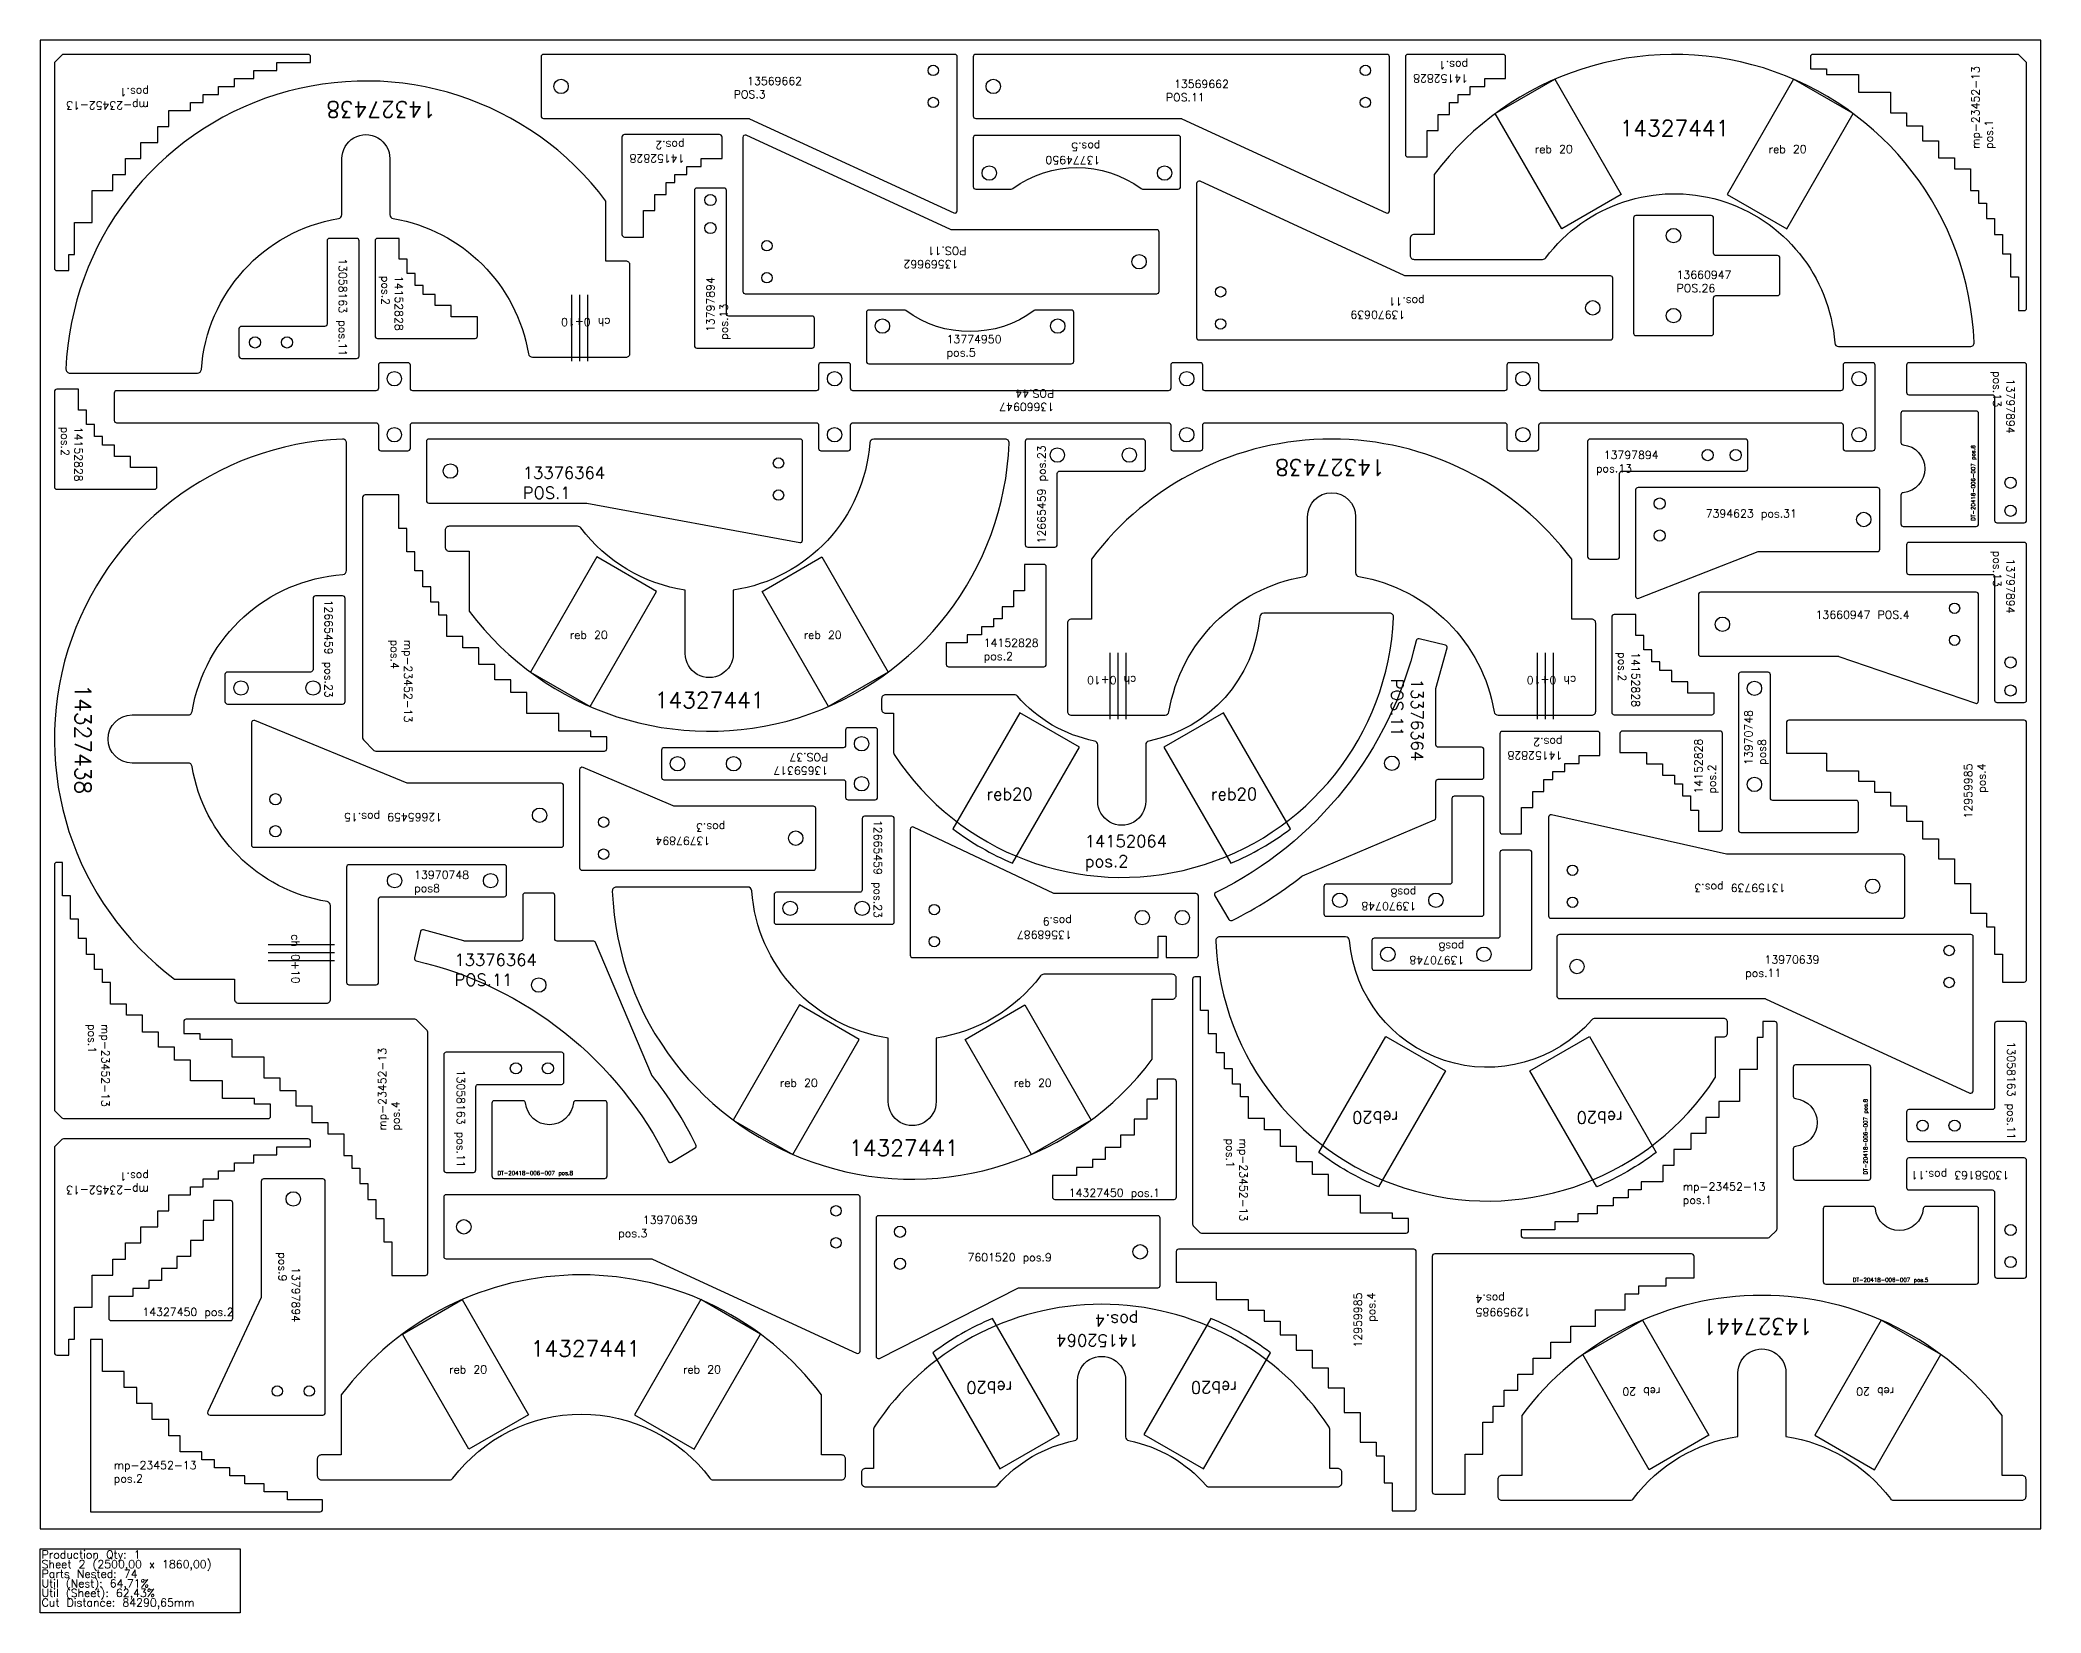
# Model space of a CAD drawing. Header units: millimetres. Extents: x 2625 to 5125, y -105 to 1860.
import ezdxf

# ---------------------------------------------------------------- set-up
doc = ezdxf.new("R2010")
doc.units = ezdxf.units.MM
for name, color, linetype in [('12665459', 7, 'Continuous'), ('13058163', 7, 'Continuous'), ('13159739', 7, 'Continuous'), ('13376364v01', 7, 'Continuous'), ('13568987v0', 7, 'Continuous'), ('13569662v0', 7, 'Continuous'), ('13660947v0', 7, 'Continuous'), ('13774950', 7, 'Continuous'), ('13797894v0', 7, 'Continuous'), ('13970639v0', 7, 'Continuous'), ('13970748', 7, 'Continuous'), ('14152064v0', 7, 'Continuous'), ('14152828', 7, 'Continuous'), ('14327438', 7, 'Continuous'), ('14327441', 7, 'Continuous'), ('14327450', 7, 'Continuous'), ('7394623', 7, 'Continuous'), ('7601520', 7, 'Continuous'), ('Chanfro', 7, 'Continuous'), ('Des.', 7, 'Continuous'), ('mp-23452-13', 7, 'Continuous'), ('Rebaixo', 6, 'Continuous'), ('sheet', 24, 'Continuous'), ('Stats', 7, 'Continuous'), ('Texto', 7, 'Continuous')]:
    doc.layers.add(name, color=color, linetype=linetype)
doc.styles.get("Standard").update_dxf_attribs({"font": 'txt.shx'})

msp = doc.modelspace()

# ---------------------------------------------------------------- linework, layer by layer
at = {"color": 1}
for points in [[(4002.5, 1673.8), (4047, 1673.8, 0.414214), (4050, 1676.8), (4050, 1737.8, 0.414214), (4047, 1740.8), (3794, 1740.8, 0.414214), (3791, 1737.8), (3791, 1676.8, 0.414214), (3794, 1673.8), (3838.5, 1673.8, 0.16041), (3840.3, 1674.4, -0.329293), (4000.8, 1674.4, 0.16041)], [(3705, 1522.6), (3660.5, 1522.6, 0.414214), (3657.5, 1519.6), (3657.5, 1458.6, 0.414214), (3660.5, 1455.6), (3913.5, 1455.6, 0.414214), (3916.5, 1458.6), (3916.5, 1519.6, 0.414214), (3913.5, 1522.6), (3869, 1522.6, 0.16041), (3867.2, 1522.1, -0.329293), (3706.8, 1522.1, 0.16041)], [(3668.5, 1000.9), (3634.5, 1000.9, 0.414214), (3631.5, 997.9), (3631.5, 978.9, -0.414214), (3628.5, 975.9), (3404.5, 975.9, 0.414214), (3401.5, 972.9), (3401.5, 938.9, 0.414214), (3404.5, 935.9), (3628.5, 935.9, -0.414214), (3631.5, 932.9), (3631.5, 913.9, 0.414214), (3634.5, 910.9), (3668.5, 910.9, 0.414214), (3671.5, 913.9), (3671.5, 997.9, 0.414214)], [(2934, 36.5), (2934, 46.5), (2905, 46.5), (2905, 56.5), (2881, 56.5), (2881, 66.5), (2862, 66.5), (2862, 76.5), (2843, 76.5), (2843, 86.5), (2827, 86.5), (2827, 96.5), (2800, 96.5), (2800, 116.5), (2786, 116.5), (2786, 136.5), (2765, 136.5), (2765, 156.5), (2746, 156.5), (2746, 176.5), (2730, 176.5), (2730, 196.5), (2703, 196.5), (2703, 236.5), (2688, 236.5), (2688, 21.5), (2975, 21.5, 0.414214), (2978, 24.5), (2978, 36.5)]]:
    msp.add_lwpolyline(points, format="xyb", close=True, dxfattribs=at)
for centre in [(3651.5, 980.9), (3421.5, 955.9), (3491.5, 955.9), (3651.5, 930.9)]:
    msp.add_circle(centre, 9, dxfattribs=at)
at = {"layer": '12665459', "color": 1}
for points in [[(3859, 1226.5), (3893, 1226.5, 0.414214), (3896, 1229.5), (3896, 1318.5, -0.414214), (3899, 1321.5), (4003, 1321.5, 0.414214), (4006, 1324.5), (4006, 1358.5, 0.414214), (4003, 1361.5), (3859, 1361.5, 0.414214), (3856, 1358.5), (3856, 1229.5, 0.414214)], [(3003.1, 1165.5), (2969.1, 1165.5, 0.414214), (2966.1, 1162.5), (2966.1, 1073.5, -0.414214), (2963.1, 1070.5), (2859.1, 1070.5, 0.414214), (2856.1, 1067.5), (2856.1, 1033.5, 0.414214), (2859.1, 1030.5), (3003.1, 1030.5, 0.414214), (3006.1, 1033.5), (3006.1, 1162.5, 0.414214)], [(3084.8, 931.6, -0.097638), (3083.7, 931.8), (2893.4, 1009.9, 0.533424), (2889.2, 1007.1), (2889.2, 854.6, 0.414214), (2892.2, 851.6), (3276.2, 851.6, 0.414214), (3279.2, 854.6), (3279.2, 928.6, 0.414214), (3276.2, 931.6)], [(3689.2, 890.3), (3655.2, 890.3, 0.414214), (3652.2, 887.3), (3652.2, 798.3, -0.414214), (3649.2, 795.3), (3545.2, 795.3, 0.414214), (3542.2, 792.3), (3542.2, 758.3, 0.414214), (3545.2, 755.3), (3689.2, 755.3, 0.414214), (3692.2, 758.3), (3692.2, 887.3, 0.414214)]]:
    msp.add_lwpolyline(points, format="xyb", close=True, dxfattribs=at)
for centre, radius in [((3896, 1341.5), 9), ((3986, 1341.5), 9), ((2876.1, 1050.5), 9), ((2966.1, 1050.5), 9), ((2919.2, 911.6), 7), ((3249.2, 891.6), 9), ((2919.2, 871.6), 7), ((3562.2, 775.3), 9), ((3652.2, 775.3), 9)]:
    msp.add_circle(centre, radius, dxfattribs=at)
at = {"layer": '13058163', "color": 1}
for points in [[(3020.6, 1612.2), (2986.6, 1612.2, 0.414214), (2983.6, 1609.2), (2983.6, 1505.2, -0.414214), (2980.6, 1502.2), (2876.6, 1502.2, 0.414214), (2873.6, 1499.2), (2873.6, 1465.2, 0.414214), (2876.6, 1462.2), (3020.6, 1462.2, 0.414214), (3023.6, 1465.2), (3023.6, 1609.2, 0.414214)], [(5104, 633.8), (5070, 633.8, 0.414214), (5067, 630.8), (5067, 526.8, -0.414214), (5064, 523.8), (4960, 523.8, 0.414214), (4957, 520.8), (4957, 486.8, 0.414214), (4960, 483.8), (5104, 483.8, 0.414214), (5107, 486.8), (5107, 630.8, 0.414214)], [(3132.5, 445.4), (3166.5, 445.4, 0.414214), (3169.5, 448.4), (3169.5, 552.4, -0.414214), (3172.5, 555.4), (3276.5, 555.4, 0.414214), (3279.5, 558.4), (3279.5, 592.4, 0.414214), (3276.5, 595.4), (3132.5, 595.4, 0.414214), (3129.5, 592.4), (3129.5, 448.4, 0.414214)], [(4957, 460.4), (4957, 426.4, 0.414214), (4960, 423.4), (5064, 423.4, -0.414214), (5067, 420.4), (5067, 316.4, 0.414214), (5070, 313.4), (5104, 313.4, 0.414214), (5107, 316.4), (5107, 460.4, 0.414214), (5104, 463.4), (4960, 463.4, 0.414214)]]:
    msp.add_lwpolyline(points, format="xyb", close=True, dxfattribs=at)
for centre in [(2893.6, 1482.2), (2933.6, 1482.2), (3219.5, 575.4), (3259.5, 575.4), (4977, 503.8), (5017, 503.8), (5087, 373.4), (5087, 333.4)]:
    msp.add_circle(centre, 7, dxfattribs=at)
at = {"layer": '13159739', "color": 1}
msp.add_lwpolyline([(4954.7, 839.8, 0.414214), (4951.7, 842.8), (4732.5, 842.8, -0.055318), (4731.9, 842.9), (4513.4, 892, 0.480543), (4509.7, 889.1), (4509.7, 765.8, 0.414214), (4512.7, 762.8), (4951.7, 762.8, 0.414214), (4954.7, 765.8)], format="xyb", close=True, dxfattribs=at)
for centre, radius in [((4539.7, 822.8), 6.5), ((4914.7, 802.8), 9), ((4539.7, 782.8), 6.5)]:
    msp.add_circle(centre, radius, dxfattribs=at)
at = {"layer": '13376364v01', "color": 1}
for points in [[(3107.7, 1284.5, 0.414214), (3110.7, 1281.5), (3307.5, 1281.5, -0.04581), (3308, 1281.5), (3574.2, 1232.2, 0.468921), (3577.7, 1235.1), (3577.7, 1358.5, 0.414214), (3574.7, 1361.5), (3110.7, 1361.5, 0.414214), (3107.7, 1358.5)], [(4426, 976.5), (4372, 976.5, -0.414214), (4369, 979.5), (4369, 1049.1, -0.067841), (4369.1, 1049.9), (4383.1, 1100.5, 0.427204), (4380.9, 1104.2), (4347.9, 1111.9, 0.413377), (4344.3, 1109.6, -0.224886), (4093.9, 794.9, 0.440729), (4092.7, 790.7), (4110.5, 761.3, 0.389935), (4114.4, 760.2, 0.050716), (4201.7, 815.3, -0.065866), (4202.3, 815.7), (4367.1, 885.8, 0.30081), (4369, 888.5), (4369, 933.5, -0.414214), (4372, 936.5), (4426, 936.5, 0.414214), (4429, 939.5), (4429, 973.5, 0.414214)], [(3228.1, 791.4), (3228.1, 737.4, -0.414214), (3225.1, 734.4), (3155.5, 734.4, -0.067841), (3154.7, 734.5), (3104.1, 748.5, 0.427204), (3100.4, 746.3), (3092.8, 713.3, 0.413377), (3095, 709.7, -0.224886), (3409.7, 459.3, 0.440729), (3414, 458.1), (3443.4, 475.9, 0.389935), (3444.5, 479.8, 0.050716), (3389.4, 567, -0.065866), (3389, 567.7), (3318.9, 732.5, 0.30081), (3316.1, 734.4), (3271.1, 734.4, -0.414214), (3268.1, 737.4), (3268.1, 791.4, 0.414214), (3265.1, 794.4), (3231.1, 794.4, 0.414214)]]:
    msp.add_lwpolyline(points, format="xyb", close=True, dxfattribs=at)
for centre, radius in [((3137.7, 1321.5), 9), ((3547.7, 1331.5), 6.5), ((3547.7, 1291.5), 6.5), ((4314, 956.5), 9), ((3248.1, 679.4), 9)]:
    msp.add_circle(centre, radius, dxfattribs=at)
at = {"layer": '13568987v0', "color": 1}
msp.add_lwpolyline([(3712.2, 716.7, 0.414214), (3715.2, 713.7), (4022.2, 713.7), (4022.2, 740.7), (4032.2, 740.7), (4032.2, 713.7), (4069.2, 713.7, 0.414214), (4072.2, 716.7), (4072.2, 790.7, 0.414214), (4069.2, 793.7), (3892.9, 793.7, -0.110744), (3891.6, 793.9), (3716.5, 876.6, 0.550196), (3712.2, 873.9)], format="xyb", close=True, dxfattribs=at)
for centre, radius in [((3742.2, 773.7), 6.5), ((4002.2, 763.7), 9), ((4052.2, 763.7), 9), ((3742.2, 733.7), 6.5)]:
    msp.add_circle(centre, radius, dxfattribs=at)
at = {"layer": '13569662v0', "color": 1}
for points in [[(3251, 1765, 0.414214), (3254, 1762), (3510.4, 1762, -0.108525), (3511.6, 1761.7), (3766.8, 1644, 0.547343), (3771, 1646.7), (3771, 1839, 0.414214), (3768, 1842), (3254, 1842, 0.414214), (3251, 1839)], [(3791, 1765, 0.414214), (3794, 1762), (4050.4, 1762, -0.108525), (4051.6, 1761.7), (4306.8, 1644, 0.547343), (4311, 1646.7), (4311, 1839, 0.414214), (4308, 1842), (3794, 1842, 0.414214), (3791, 1839)], [(4023.2, 1620, 0.414214), (4020.2, 1623), (3763.8, 1623, -0.108525), (3762.6, 1623.3), (3507.4, 1741.1, 0.547343), (3503.2, 1738.3), (3503.2, 1546, 0.414214), (3506.2, 1543), (4020.2, 1543, 0.414214), (4023.2, 1546)]]:
    msp.add_lwpolyline(points, format="xyb", close=True, dxfattribs=at)
for centre, radius in [((3741, 1822), 6.5), ((4281, 1822), 6.5), ((3276, 1802), 9), ((3816, 1802), 9), ((3741, 1782), 6.5), ((4281, 1782), 6.5), ((3533.2, 1603), 6.5), ((3998.2, 1583), 9), ((3533.2, 1563), 6.5)]:
    msp.add_circle(centre, radius, dxfattribs=at)
at = {"layer": '13660947v0', "color": 1}
for points in [[(4615.9, 1637.7), (4615.9, 1493.7, 0.414214), (4618.9, 1490.7), (4712.9, 1490.7, 0.414214), (4715.9, 1493.7), (4715.9, 1537.7, -0.414214), (4718.9, 1540.7), (4795.9, 1540.7, 0.414214), (4798.9, 1543.7), (4798.9, 1587.7, 0.414214), (4795.9, 1590.7), (4718.9, 1590.7, -0.414214), (4715.9, 1593.7), (4715.9, 1637.7, 0.414214), (4712.9, 1640.7), (4618.9, 1640.7, 0.414214)], [(4877.7, 1453.9), (4877.7, 1424.9, -0.414214), (4874.7, 1421.9), (4500.7, 1421.9, -0.414214), (4497.7, 1424.9), (4497.7, 1453.9, 0.414214), (4494.7, 1456.9), (4460.7, 1456.9, 0.414214), (4457.7, 1453.9), (4457.7, 1424.9, -0.414214), (4454.7, 1421.9), (4080.7, 1421.9, -0.414214), (4077.7, 1424.9), (4077.7, 1453.9, 0.414214), (4074.7, 1456.9), (4040.7, 1456.9, 0.414214), (4037.7, 1453.9), (4037.7, 1424.9, -0.414214), (4034.7, 1421.9), (3640.7, 1421.9, -0.414214), (3637.7, 1424.9), (3637.7, 1453.9, 0.414214), (3634.7, 1456.9), (3600.7, 1456.9, 0.414214), (3597.7, 1453.9), (3597.7, 1424.9, -0.414214), (3594.7, 1421.9), (3090.7, 1421.9, -0.414214), (3087.7, 1424.9), (3087.7, 1453.9, 0.414214), (3084.7, 1456.9), (3050.7, 1456.9, 0.414214), (3047.7, 1453.9), (3047.7, 1424.9, -0.414214), (3044.7, 1421.9), (2720.7, 1421.9, 0.414214), (2717.7, 1418.9), (2717.7, 1384.9, 0.414214), (2720.7, 1381.9), (3044.7, 1381.9, -0.414214), (3047.7, 1378.9), (3047.7, 1349.9, 0.414214), (3050.7, 1346.9), (3084.7, 1346.9, 0.414214), (3087.7, 1349.9), (3087.7, 1378.9, -0.414214), (3090.7, 1381.9), (3594.7, 1381.9, -0.414214), (3597.7, 1378.9), (3597.7, 1349.9, 0.414214), (3600.7, 1346.9), (3634.7, 1346.9, 0.414214), (3637.7, 1349.9), (3637.7, 1378.9, -0.414214), (3640.7, 1381.9), (4034.7, 1381.9, -0.414214), (4037.7, 1378.9), (4037.7, 1349.9, 0.414214), (4040.7, 1346.9), (4074.7, 1346.9, 0.414214), (4077.7, 1349.9), (4077.7, 1378.9, -0.414214), (4080.7, 1381.9), (4454.7, 1381.9, -0.414214), (4457.7, 1378.9), (4457.7, 1349.9, 0.414214), (4460.7, 1346.9), (4494.7, 1346.9, 0.414214), (4497.7, 1349.9), (4497.7, 1378.9, -0.414214), (4500.7, 1381.9), (4874.7, 1381.9, -0.414214), (4877.7, 1378.9), (4877.7, 1349.9, 0.414214), (4880.7, 1346.9), (4914.7, 1346.9, 0.414214), (4917.7, 1349.9), (4917.7, 1453.9, 0.414214), (4914.7, 1456.9), (4880.7, 1456.9, 0.414214)], [(4871.5, 1090.1, -0.082762), (4872.5, 1090), (5043, 1031.5, 0.514618), (5047, 1034.3), (5047, 1167.1, 0.414214), (5044, 1170.1), (4700, 1170.1, 0.414214), (4697, 1167.1), (4697, 1093.1, 0.414214), (4700, 1090.1)]]:
    msp.add_lwpolyline(points, format="xyb", close=True, dxfattribs=at)
for centre, radius in [((4665.9, 1615.7), 9), ((4665.9, 1515.7), 9), ((3067.7, 1436.9), 9), ((3617.7, 1436.9), 9), ((4057.7, 1436.9), 9), ((4477.7, 1436.9), 9), ((4897.7, 1436.9), 9), ((3067.7, 1366.9), 9), ((3617.7, 1366.9), 9), ((4057.7, 1366.9), 9), ((4477.7, 1366.9), 9), ((4897.7, 1366.9), 9), ((5017, 1150.1), 6.5), ((4727, 1130.1), 9), ((5017, 1110.1), 6.5)]:
    msp.add_circle(centre, radius, dxfattribs=at)
at = {"layer": '13774950', "color": 1}
for centre in [(3811, 1693.8), (4030, 1693.8), (3677.5, 1502.6), (3896.5, 1502.6)]:
    msp.add_circle(centre, 9, dxfattribs=at)
at = {"layer": '13797894v0', "color": 1}
for points in [[(3592.6, 1478.1), (3592.6, 1512.1, 0.414214), (3589.6, 1515.1), (3485.6, 1515.1, -0.414214), (3482.6, 1518.1), (3482.6, 1672.1, 0.414214), (3479.6, 1675.1), (3445.6, 1675.1, 0.414214), (3442.6, 1672.1), (3442.6, 1478.1, 0.414214), (3445.6, 1475.1), (3589.6, 1475.1, 0.414214)], [(4957, 1453.9), (4957, 1419.9, 0.414214), (4960, 1416.9), (5064, 1416.9, -0.414214), (5067, 1413.9), (5067, 1259.9, 0.414214), (5070, 1256.9), (5104, 1256.9, 0.414214), (5107, 1259.9), (5107, 1453.9, 0.414213), (5104, 1456.9), (4960, 1456.9, 0.414214)], [(4561.6, 1211.5), (4595.6, 1211.5, 0.414214), (4598.6, 1214.5), (4598.6, 1318.5, -0.414214), (4601.6, 1321.5), (4755.6, 1321.5, 0.414214), (4758.6, 1324.5), (4758.6, 1358.5, 0.414214), (4755.6, 1361.5), (4561.6, 1361.5, 0.414214), (4558.6, 1358.5), (4558.6, 1214.5, 0.414214)], [(4957, 1229.4), (4957, 1195.4, 0.414214), (4960, 1192.4), (5064, 1192.4, -0.414214), (5067, 1189.4), (5067, 1035.4, 0.414214), (5070, 1032.4), (5104, 1032.4, 0.414214), (5107, 1035.4), (5107, 1229.4, 0.414214), (5104, 1232.4), (4960, 1232.4, 0.414214)], [(3594.2, 899.9, 0.414214), (3591.2, 902.9), (3417.4, 902.9, -0.100921), (3416.2, 903.2), (3303.4, 951.2, 0.537608), (3299.2, 948.4), (3299.2, 825.9, 0.414214), (3302.2, 822.9), (3591.2, 822.9, 0.414214), (3594.2, 825.9)], [(2904.4, 437.2, 0.414214), (2901.4, 434.2), (2901.4, 290.4, -0.109518), (2901.2, 289.1), (2834.7, 146.5, 0.548619), (2837.4, 142.2), (2978.4, 142.2, 0.414214), (2981.4, 145.2), (2981.4, 434.2, 0.414214), (2978.4, 437.2)]]:
    msp.add_lwpolyline(points, format="xyb", close=True, dxfattribs=at)
for centre, radius in [((3462.6, 1660.1), 7), ((3462.6, 1625.1), 7), ((4708.6, 1341.5), 7), ((4743.6, 1341.5), 7), ((5087, 1306.9), 7), ((5087, 1271.9), 7), ((5087, 1082.4), 7), ((5087, 1047.4), 7), ((3329.2, 882.9), 6.5), ((3569.2, 862.9), 9), ((3329.2, 842.9), 6.5), ((2941.4, 412.2), 9), ((2921.4, 172.2), 6.5), ((2961.4, 172.2), 6.5)]:
    msp.add_circle(centre, radius, dxfattribs=at)
at = {"layer": '13970639v0', "color": 1}
for points in [[(4590, 1562.4, 0.414214), (4587, 1565.4), (4330.7, 1565.4, -0.108525), (4329.4, 1565.7), (4074.3, 1683.5, 0.547343), (4070, 1680.7), (4070, 1488.4, 0.414214), (4073, 1485.4), (4587, 1485.4, 0.414214), (4590, 1488.4)], [(4520.3, 665.6, 0.414214), (4523.3, 662.6), (4779.6, 662.6, -0.108525), (4780.9, 662.3), (5036, 544.5, 0.547343), (5040.3, 547.3), (5040.3, 739.6, 0.414214), (5037.3, 742.6), (4523.3, 742.6, 0.414214), (4520.3, 739.6)], [(3129.5, 340.4, 0.414214), (3132.5, 337.4), (3388.8, 337.4, -0.108525), (3390.1, 337.1), (3645.2, 219.4, 0.547343), (3649.5, 222.1), (3649.5, 414.4, 0.414214), (3646.5, 417.4), (3132.5, 417.4, 0.414214), (3129.5, 414.4)]]:
    msp.add_lwpolyline(points, format="xyb", close=True, dxfattribs=at)
for centre, radius in [((4100, 1545.4), 6.5), ((4565, 1525.4), 9), ((4100, 1505.4), 6.5), ((5010.3, 722.6), 6.5), ((4545.3, 702.6), 9), ((5010.3, 682.6), 6.5), ((3619.5, 397.4), 6.5), ((3154.5, 377.4), 9), ((3619.5, 357.4), 6.5)]:
    msp.add_circle(centre, radius, dxfattribs=at)
at = {"layer": '13970748', "color": 1}
for points in [[(4787, 913.1), (4787, 1067.1, 0.414214), (4784, 1070.1), (4750, 1070.1, 0.414214), (4747, 1067.1), (4747, 873.1, 0.414214), (4750, 870.1), (4894, 870.1, 0.414214), (4897, 873.1), (4897, 907.1, 0.414214), (4894, 910.1), (4790, 910.1, -0.414214)], [(4386, 805.3), (4232, 805.3, 0.414214), (4229, 802.3), (4229, 768.3, 0.414214), (4232, 765.3), (4426, 765.3, 0.414214), (4429, 768.3), (4429, 912.3, 0.414214), (4426, 915.3), (4392, 915.3, 0.414214), (4389, 912.3), (4389, 808.3, -0.414214)], [(3051, 789.8), (3205, 789.8, 0.414214), (3208, 792.8), (3208, 826.8, 0.414214), (3205, 829.8), (3011, 829.8, 0.414214), (3008, 826.8), (3008, 682.8, 0.414214), (3011, 679.8), (3045, 679.8, 0.414214), (3048, 682.8), (3048, 786.8, -0.414214)], [(4446, 737.9), (4292, 737.9, 0.414214), (4289, 734.9), (4289, 700.9, 0.414214), (4292, 697.9), (4486, 697.9, 0.414214), (4489, 700.9), (4489, 844.9, 0.414214), (4486, 847.9), (4452, 847.9, 0.414214), (4449, 844.9), (4449, 740.9, -0.414214)]]:
    msp.add_lwpolyline(points, format="xyb", close=True, dxfattribs=at)
for centre in [(4767, 1050.1), (4767, 930.1), (3068, 809.8), (3188, 809.8), (4249, 785.3), (4369, 785.3), (4309, 717.9), (4429, 717.9)]:
    msp.add_circle(centre, 9, dxfattribs=at)
at = {"layer": '14152064v0', "color": 6}
for points in [[(4311.2, 1144), (4153.9, 1144, 0.389713), (4148.9, 1139.4, -0.333752), (4010.5, 984.3, 0.357363), (4006.5, 979.4), (4006.5, 909, -1.000005), (3946.5, 909), (3946.5, 979.4, 0.357363), (3942.5, 984.3, -0.165394), (3846.1, 1040.2, 0.216689), (3842.4, 1042), (3681.5, 1042, 0.414214), (3676.5, 1037), (3676.5, 1024, 0.414214), (3681.5, 1019), (3691.5, 1019), (3691.5, 970, 0.146324), (3692.3, 967.3, 0.727443), (4316.2, 1138.7, 0.427394)], [(4093.9, 734.4, 0.727443), (4717.7, 563, 0.146324), (4718.5, 565.8), (4718.5, 614.7), (4728.5, 614.7, 0.414214), (4733.5, 619.7), (4733.5, 632.7, 0.414214), (4728.5, 637.7), (4567.7, 637.7, 0.216689), (4563.9, 636, -0.662334), (4261.1, 735.1, 0.389713), (4256.2, 739.7), (4098.9, 739.7, 0.427394)], [(3985.5, 110.3, -0.165394), (4081.8, 54.4, 0.216689), (4085.6, 52.6), (4246.4, 52.6, 0.414214), (4251.4, 57.6), (4251.4, 70.6, 0.414214), (4246.4, 75.6), (4236.4, 75.6), (4236.4, 124.6, 0.146324), (4235.6, 127.3, 0.539587), (3667.3, 127.3, 0.146324), (3666.4, 124.6), (3666.4, 75.6), (3656.4, 75.6, 0.414214), (3651.4, 70.6), (3651.4, 57.6, 0.414214), (3656.4, 52.6), (3817.3, 52.6, 0.216689), (3821.1, 54.4, -0.165394), (3917.4, 110.3, 0.357363), (3921.4, 115.2), (3921.4, 185.6, -1.000005), (3981.4, 185.6), (3981.4, 115.2, 0.357363)]]:
    msp.add_lwpolyline(points, format="xyb", close=True, dxfattribs=at)
at = {"layer": '14152828', "color": 1}
for points in [[(4456, 1812), (4456, 1839, 0.414214), (4453, 1842), (4334, 1842, 0.414214), (4331, 1839), (4331, 1717, 0.414214), (4334, 1714), (4358, 1714), (4358, 1747), (4372, 1747), (4372, 1767), (4386, 1767), (4386, 1782), (4397, 1782), (4397, 1792), (4412, 1792), (4412, 1802), (4430, 1802), (4430, 1812)], [(3477.1, 1711.9), (3477.1, 1738.9, 0.414214), (3474.1, 1741.9), (3355.1, 1741.9, 0.414214), (3352.1, 1738.9), (3352.1, 1616.9, 0.414214), (3355.1, 1613.9), (3379.1, 1613.9), (3379.1, 1646.9), (3393.1, 1646.9), (3393.1, 1666.9), (3407.1, 1666.9), (3407.1, 1681.9), (3418.1, 1681.9), (3418.1, 1691.9), (3433.1, 1691.9), (3433.1, 1701.9), (3451.1, 1701.9), (3451.1, 1711.9)], [(3073.6, 1612.2), (3046.6, 1612.2, 0.414214), (3043.6, 1609.2), (3043.6, 1490.2, 0.414214), (3046.6, 1487.2), (3168.6, 1487.2, 0.414214), (3171.6, 1490.2), (3171.6, 1514.2), (3138.6, 1514.2), (3138.6, 1528.2), (3118.6, 1528.2), (3118.6, 1542.2), (3103.6, 1542.2), (3103.6, 1553.2), (3093.6, 1553.2), (3093.6, 1568.2), (3083.6, 1568.2), (3083.6, 1586.2), (3073.6, 1586.2)], [(2673, 1423.8), (2646, 1423.8, 0.414214), (2643, 1420.8), (2643, 1301.8, 0.414214), (2646, 1298.8), (2768, 1298.8, 0.414214), (2771, 1301.8), (2771, 1325.8), (2738, 1325.8), (2738, 1339.8), (2718, 1339.8), (2718, 1353.8), (2703, 1353.8), (2703, 1364.8), (2693, 1364.8), (2693, 1379.8), (2683, 1379.8), (2683, 1397.8), (2673, 1397.8)], [(3757.2, 1107), (3757.2, 1080, 0.414214), (3760.2, 1077), (3879.2, 1077, 0.414214), (3882.2, 1080), (3882.2, 1202, 0.414214), (3879.2, 1205), (3855.2, 1205), (3855.2, 1172), (3841.2, 1172), (3841.2, 1152), (3827.2, 1152), (3827.2, 1137), (3816.2, 1137), (3816.2, 1127), (3801.2, 1127), (3801.2, 1117), (3783.2, 1117), (3783.2, 1107)], [(4618.7, 1142.2), (4591.7, 1142.2, 0.414214), (4588.7, 1139.2), (4588.7, 1020.2, 0.414214), (4591.7, 1017.2), (4713.7, 1017.2, 0.414214), (4716.7, 1020.2), (4716.7, 1044.2), (4683.7, 1044.2), (4683.7, 1058.2), (4663.7, 1058.2), (4663.7, 1072.2), (4648.7, 1072.2), (4648.7, 1083.2), (4638.7, 1083.2), (4638.7, 1098.2), (4628.7, 1098.2), (4628.7, 1116.2), (4618.7, 1116.2)], [(4574, 966.2), (4574, 993.2, 0.414214), (4571, 996.2), (4452, 996.2, 0.414214), (4449, 993.2), (4449, 871.2, 0.414214), (4452, 868.2), (4476, 868.2), (4476, 901.2), (4490, 901.2), (4490, 921.2), (4504, 921.2), (4504, 936.2), (4515, 936.2), (4515, 946.2), (4530, 946.2), (4530, 956.2), (4548, 956.2), (4548, 966.2)], [(4697, 871.8), (4724, 871.8, 0.414214), (4727, 874.8), (4727, 993.8, 0.414214), (4724, 996.8), (4602, 996.8, 0.414214), (4599, 993.8), (4599, 969.8), (4632, 969.8), (4632, 955.8), (4652, 955.8), (4652, 941.8), (4667, 941.8), (4667, 930.8), (4677, 930.8), (4677, 915.8), (4687, 915.8), (4687, 897.8), (4697, 897.8)]]:
    msp.add_lwpolyline(points, format="xyb", close=True, dxfattribs=at)
at = {"layer": '14327438', "color": 1}
for points in [[(2997.9, 1637, 0.366204), (3002.1, 1641.9), (3002.1, 1711.8, -1.000006), (3062.1, 1711.8), (3062.1, 1641.9, 0.366204), (3066.3, 1637, -0.319639), (3235.2, 1468, 0.366204), (3240.2, 1463.8), (3357.1, 1463.8, 0.414214), (3362.1, 1468.8), (3362.1, 1578.8, 0.414214), (3357.1, 1583.8), (3332.1, 1583.8), (3332.1, 1658.8, 0.705466), (2657.4, 1449, 0.426141), (2662.4, 1443.8), (2821.6, 1443.8, 0.393524), (2826.6, 1448.5, -0.34616)], [(3003.4, 1192.3, 0.393524), (3008, 1197.3), (3008, 1356.5, 0.426141), (3002.8, 1361.5, 0.705466), (2793, 686.8), (2868, 686.8), (2868, 661.8, 0.414214), (2873, 656.8), (2983, 656.8, 0.414214), (2988, 661.8), (2988, 778.7, 0.366204), (2983.9, 783.6, -0.319639), (2814.9, 952.6, 0.366204), (2810, 956.8), (2740, 956.8, -0.999985), (2740, 1016.8), (2810, 1016.8, 0.366204), (2814.9, 1021, -0.34616)], [(4446.7, 1016.5), (4563.7, 1016.5, 0.414214), (4568.7, 1021.5), (4568.7, 1131.5, 0.414214), (4563.7, 1136.5), (4538.7, 1136.5), (4538.7, 1211.5, 0.5), (3938.7, 1211.5), (3938.7, 1136.5), (3913.7, 1136.5, 0.414214), (3908.7, 1131.5), (3908.7, 1021.5, 0.414214), (3913.7, 1016.5), (4030.6, 1016.5, 0.366204), (4035.5, 1020.7, -0.319639), (4204.5, 1189.7, 0.366204), (4208.7, 1194.6), (4208.7, 1264.5, -0.999985), (4268.7, 1264.5), (4268.7, 1194.6, 0.366204), (4272.8, 1189.7, -0.319639), (4441.8, 1020.7, 0.366204)]]:
    msp.add_lwpolyline(points, format="xyb", close=True, dxfattribs=at)
at = {"layer": '14327441', "color": 3}
for points in [[(4366.8, 1692), (4366.8, 1617), (4341.8, 1617, 0.414214), (4336.8, 1612), (4336.8, 1591, 0.414214), (4341.8, 1586), (4502.3, 1586, 0.235427), (4506.3, 1588, -0.692531), (4867.3, 1481.6, 0.393025), (4872.2, 1477), (5036.5, 1477, 0.426141), (5041.5, 1482.2, 0.705466)], [(3661.7, 1356.9, -0.350394), (3491.2, 1172.8), (3491.2, 1093.5, -1.000017), (3431.2, 1093.5), (3431.2, 1172.8, -0.196225), (3300.7, 1250.5, 0.235427), (3296.7, 1252.5), (3136.2, 1252.5, 0.414214), (3131.2, 1247.5), (3131.2, 1226.5, 0.414214), (3136.2, 1221.5), (3161.2, 1221.5), (3161.2, 1146.5, 0.705466), (3835.9, 1356.3, 0.426141), (3830.9, 1361.5), (3666.7, 1361.5, 0.393025)], [(3514.2, 797.3, 0.393025), (3509.2, 801.9), (3345, 801.9, 0.426141), (3340, 796.7, 0.705466), (4014.7, 586.9), (4014.7, 661.9), (4039.7, 661.9, 0.414214), (4044.7, 666.9), (4044.7, 687.9, 0.414214), (4039.7, 692.9), (3879.2, 692.9, 0.235427), (3875.2, 690.9, -0.196225), (3744.7, 613.2), (3744.7, 533.9, -1.000017), (3684.7, 533.9), (3684.7, 613.2, -0.350394)], [(2971.4, 66.4, 0.414214), (2976.4, 61.4), (3136.9, 61.4, 0.235427), (3140.9, 63.3, -0.498483), (3462, 63.3, 0.235427), (3465.9, 61.4), (3626.4, 61.4, 0.414214), (3631.4, 66.4), (3631.4, 87.4, 0.414214), (3626.4, 92.4), (3601.4, 92.4), (3601.4, 167.4, 0.5), (3001.4, 167.4), (3001.4, 92.4), (2976.4, 92.4, 0.414214), (2971.4, 87.4)], [(4940.8, 35.8), (5101.3, 35.8, 0.414214), (5106.3, 40.8), (5106.3, 61.8, 0.414214), (5101.3, 66.8), (5076.3, 66.8), (5076.3, 141.8, 0.5), (4476.3, 141.8), (4476.3, 66.8), (4451.3, 66.8, 0.414214), (4446.3, 61.8), (4446.3, 40.8, 0.414214), (4451.3, 35.8), (4611.8, 35.8, 0.235427), (4615.8, 37.8, -0.196225), (4746.3, 115.5), (4746.3, 194.8, -1.000006), (4806.3, 194.8), (4806.3, 115.5, -0.196225), (4936.8, 37.8, 0.235427)]]:
    msp.add_lwpolyline(points, format="xyb", close=True, dxfattribs=at)
at = {"layer": '14327450', "color": 1}
for points in [[(3889.9, 414.7, 0.414214), (3892.9, 411.7), (4041.9, 411.7, 0.414214), (4044.9, 414.7), (4044.9, 558.7, 0.414214), (4041.9, 561.7), (4020.9, 561.7), (4020.9, 536.7), (4007.9, 536.7), (4007.9, 511.7), (3991.9, 511.7), (3991.9, 491.7), (3974.9, 491.7), (3974.9, 476.7), (3955.9, 476.7), (3955.9, 461.7), (3939.9, 461.7), (3939.9, 451.7), (3919.9, 451.7), (3919.9, 441.7), (3889.9, 441.7)], [(2862.9, 260.2, 0.414214), (2865.9, 263.2), (2865.9, 407.2, 0.414214), (2862.9, 410.2), (2841.9, 410.2), (2841.9, 385.2), (2828.9, 385.2), (2828.9, 360.2), (2812.9, 360.2), (2812.9, 340.2), (2795.9, 340.2), (2795.9, 325.2), (2776.9, 325.2), (2776.9, 310.2), (2760.9, 310.2), (2760.9, 300.2), (2740.9, 300.2), (2740.9, 290.2), (2710.9, 290.2), (2710.9, 263.2, 0.414214), (2713.9, 260.2)]]:
    msp.add_lwpolyline(points, format="xyb", close=True, dxfattribs=at)
at = {"layer": '7394623', "color": 1}
msp.add_lwpolyline([(4920.6, 1301), (4621.6, 1301, 0.414214), (4618.6, 1298), (4618.6, 1165.4, 0.528428), (4622.6, 1162.6), (4771.6, 1221), (4920.6, 1221, 0.414214), (4923.6, 1224), (4923.6, 1298, 0.414214)], format="xyb", close=True, dxfattribs=at)
for centre, radius in [((4648.6, 1281), 7), ((4903.6, 1261), 9), ((4648.6, 1241), 7)]:
    msp.add_circle(centre, radius, dxfattribs=at)
at = {"layer": '7601520', "color": 1}
msp.add_lwpolyline([(3669.5, 215.9, 0.544092), (3673.7, 213.1), (3847.5, 301.2), (4021.5, 301.2, 0.414214), (4024.5, 304.2), (4024.5, 388.2, 0.414214), (4021.5, 391.2), (3672.5, 391.2, 0.414214), (3669.5, 388.2)], format="xyb", close=True, dxfattribs=at)
for centre, radius in [((3699.5, 371.2), 7), ((3999.5, 346.2), 9), ((3699.5, 331.2), 7)]:
    msp.add_circle(centre, radius, dxfattribs=at)
at = {"layer": 'Chanfro', "color": 1}
for p, q in [((3289, 1541.8), (3289, 1458.8)), ((3299, 1541.8), (3299, 1458.8)), ((3309, 1541.8), (3309, 1458.8)), ((3961.7, 1094.5), (3961.7, 1011.5)), ((3971.7, 1094.5), (3971.7, 1011.5)), ((3981.7, 1094.5), (3981.7, 1011.5)), ((4495.6, 1094.5), (4495.6, 1011.5)), ((4505.6, 1094.5), (4505.6, 1011.5)), ((4515.6, 1094.5), (4515.6, 1011.5)), ((2910, 729.9), (2993, 729.9)), ((2910, 719.9), (2993, 719.9)), ((2910, 709.9), (2993, 709.9))]:
    msp.add_line(p, q, dxfattribs=at)
at = {"layer": 'Des.', "color": 1}
for points in [[(4953, 1396.4, 0.414214), (4950, 1393.4), (4950, 1357.3, 0.387795), (4952.7, 1354.3, -0.912871), (4952.7, 1294.5, 0.387795), (4950, 1291.6), (4950, 1255.4, 0.414214), (4953, 1252.4), (5044, 1252.4, 0.414214), (5047, 1255.4), (5047, 1393.4, 0.414214), (5044, 1396.4)], [(5077, 683.2), (5104, 683.2, 0.414214), (5107, 686.2), (5107, 1007.2, 0.414214), (5104, 1010.2), (4810, 1010.2, 0.414214), (4807, 1007.2), (4807, 969.2), (4857, 969.2), (4857, 947.2), (4897, 947.2), (4897, 934.2), (4917, 934.2), (4917, 920.2), (4937, 920.2), (4937, 903.2), (4957, 903.2), (4957, 884.2), (4977, 884.2), (4977, 862.2), (4997, 862.2), (4997, 837.2), (5017, 837.2), (5017, 806.2), (5037, 806.2), (5037, 769.2), (5057, 769.2), (5057, 752.2), (5067, 752.2), (5067, 718.2), (5077, 718.2)], [(4818.4, 579.7, 0.414214), (4815.4, 576.7), (4815.4, 540.6, 0.387795), (4818.1, 537.6, -0.912871), (4818.1, 477.8, 0.387795), (4815.4, 474.8), (4815.4, 438.7, 0.414214), (4818.4, 435.7), (4909.4, 435.7, 0.414214), (4912.4, 438.7), (4912.4, 576.7, 0.414214), (4909.4, 579.7)], [(3333.5, 531.9, 0.414214), (3330.5, 534.9), (3294.3, 534.9, 0.387795), (3291.4, 532.2, -0.912871), (3231.6, 532.2, 0.387795), (3228.6, 534.9), (3192.5, 534.9, 0.414214), (3189.5, 531.9), (3189.5, 440.9, 0.414214), (3192.5, 437.9), (3330.5, 437.9, 0.414214), (3333.5, 440.9)], [(4980.9, 402.9, 0.387795), (4977.9, 400.1, -0.912871), (4918.1, 400.1, 0.387795), (4915.1, 402.9), (4856, 402.9, 0.414214), (4853, 399.9), (4853, 308.9, 0.414214), (4856, 305.9), (5044, 305.9, 0.414214), (5047, 308.9), (5047, 399.9, 0.414214), (5044, 402.9)], [(4314.5, 22.4), (4341.5, 22.4, 0.414214), (4344.5, 25.4), (4344.5, 346.4, 0.414214), (4341.5, 349.4), (4047.5, 349.4, 0.414214), (4044.5, 346.4), (4044.5, 308.4), (4094.5, 308.4), (4094.5, 286.4), (4134.5, 286.4), (4134.5, 273.4), (4154.5, 273.4), (4154.5, 259.4), (4174.5, 259.4), (4174.5, 242.4), (4194.5, 242.4), (4194.5, 223.4), (4214.5, 223.4), (4214.5, 201.4), (4234.5, 201.4), (4234.5, 176.4), (4254.5, 176.4), (4254.5, 145.4), (4274.5, 145.4), (4274.5, 108.4), (4294.5, 108.4), (4294.5, 91.4), (4304.5, 91.4), (4304.5, 57.4), (4314.5, 57.4)], [(4691.5, 313.5), (4691.5, 340.5, 0.414214), (4688.5, 343.5), (4367.5, 343.5, 0.414214), (4364.5, 340.5), (4364.5, 46.5, 0.414214), (4367.5, 43.5), (4405.5, 43.5), (4405.5, 93.5), (4427.5, 93.5), (4427.5, 133.5), (4440.5, 133.5), (4440.5, 153.5), (4454.5, 153.5), (4454.5, 173.5), (4471.5, 173.5), (4471.5, 193.5), (4490.5, 193.5), (4490.5, 213.5), (4512.5, 213.5), (4512.5, 233.5), (4537.5, 233.5), (4537.5, 253.5), (4568.5, 253.5), (4568.5, 273.5), (4605.5, 273.5), (4605.5, 293.5), (4622.5, 293.5), (4622.5, 303.5), (4656.5, 303.5), (4656.5, 313.5)]]:
    msp.add_lwpolyline(points, format="xyb", close=True, dxfattribs=at)
at = {"layer": 'mp-23452-13', "color": 1}
for points in [[(2963, 1832), (2963, 1839, 0.414214), (2960, 1842), (2654.2, 1842, 0.198912), (2652.1, 1841.1), (2643.9, 1832.9, 0.198912), (2643, 1830.8), (2643, 1575, 0.414214), (2646, 1572), (2661, 1572), (2661, 1592), (2668, 1592), (2668, 1632), (2690, 1632), (2690, 1672), (2716, 1672), (2716, 1692), (2732, 1692), (2732, 1712), (2751, 1712), (2751, 1732), (2772, 1732), (2772, 1752), (2786, 1752), (2786, 1772), (2813, 1772), (2813, 1782), (2829, 1782), (2829, 1792), (2848, 1792), (2848, 1802), (2868, 1802), (2868, 1812), (2892, 1812), (2892, 1822), (2921, 1822), (2921, 1832)], [(5097, 1522), (5104, 1522, 0.414214), (5107, 1525), (5107, 1830.8, 0.198912), (5106.1, 1832.9), (5097.9, 1841.1, 0.198912), (5095.8, 1842), (4840, 1842, 0.414214), (4837, 1839), (4837, 1824), (4857, 1824), (4857, 1817), (4897, 1817), (4897, 1795), (4937, 1795), (4937, 1769), (4957, 1769), (4957, 1753), (4977, 1753), (4977, 1734), (4997, 1734), (4997, 1713), (5017, 1713), (5017, 1699), (5037, 1699), (5037, 1672), (5047, 1672), (5047, 1656), (5057, 1656), (5057, 1637), (5067, 1637), (5067, 1617), (5077, 1617), (5077, 1593), (5087, 1593), (5087, 1564), (5097, 1564)], [(3073.1, 1291.7), (3031.1, 1291.7, 0.414214), (3028.1, 1288.7), (3028.1, 988, 0.198912), (3029, 985.8), (3042.2, 972.6, 0.198912), (3044.4, 971.7), (3330.1, 971.7, 0.414214), (3333.1, 974.7), (3333.1, 989.7), (3313.1, 989.7), (3313.1, 996.7), (3273.1, 996.7), (3273.1, 1018.7), (3233.1, 1018.7), (3233.1, 1044.7), (3213.1, 1044.7), (3213.1, 1060.7), (3193.1, 1060.7), (3193.1, 1079.7), (3173.1, 1079.7), (3173.1, 1100.7), (3153.1, 1100.7), (3153.1, 1114.7), (3133.1, 1114.7), (3133.1, 1141.7), (3123.1, 1141.7), (3123.1, 1157.7), (3113.1, 1157.7), (3113.1, 1176.7), (3103.1, 1176.7), (3103.1, 1196.7), (3093.1, 1196.7), (3093.1, 1220.7), (3083.1, 1220.7), (3083.1, 1249.7), (3073.1, 1249.7)], [(2653, 832.7), (2646, 832.7, 0.414214), (2643, 829.7), (2643, 524, 0.198912), (2643.9, 521.9), (2652.1, 513.6, 0.198912), (2654.2, 512.7), (2910, 512.7, 0.414214), (2913, 515.7), (2913, 530.7), (2893, 530.7), (2893, 537.7), (2853, 537.7), (2853, 559.7), (2813, 559.7), (2813, 585.7), (2793, 585.7), (2793, 601.7), (2773, 601.7), (2773, 620.7), (2753, 620.7), (2753, 641.7), (2733, 641.7), (2733, 655.7), (2713, 655.7), (2713, 682.7), (2703, 682.7), (2703, 698.7), (2693, 698.7), (2693, 717.7), (2683, 717.7), (2683, 737.7), (2673, 737.7), (2673, 761.7), (2663, 761.7), (2663, 790.7), (2653, 790.7)], [(4074.9, 689.6), (4067.9, 689.6, 0.414214), (4064.9, 686.6), (4064.9, 380.9, 0.198912), (4065.8, 378.8), (4074, 370.5, 0.198912), (4076.1, 369.6), (4331.9, 369.6, 0.414214), (4334.9, 372.6), (4334.9, 387.6), (4314.9, 387.6), (4314.9, 394.6), (4274.9, 394.6), (4274.9, 416.6), (4234.9, 416.6), (4234.9, 442.6), (4214.9, 442.6), (4214.9, 458.6), (4194.9, 458.6), (4194.9, 477.6), (4174.9, 477.6), (4174.9, 498.6), (4154.9, 498.6), (4154.9, 512.6), (4134.9, 512.6), (4134.9, 539.6), (4124.9, 539.6), (4124.9, 555.6), (4114.9, 555.6), (4114.9, 574.6), (4104.9, 574.6), (4104.9, 594.6), (4094.9, 594.6), (4094.9, 618.6), (4084.9, 618.6), (4084.9, 647.6), (4074.9, 647.6)], [(3064.5, 316.7), (3106.5, 316.7, 0.414214), (3109.5, 319.7), (3109.5, 620.5, 0.198912), (3108.6, 622.6), (3095.4, 635.8, 0.198912), (3093.2, 636.7), (2807.5, 636.7, 0.414214), (2804.5, 633.7), (2804.5, 618.7), (2824.5, 618.7), (2824.5, 611.7), (2864.5, 611.7), (2864.5, 589.7), (2904.5, 589.7), (2904.5, 563.7), (2924.5, 563.7), (2924.5, 547.7), (2944.5, 547.7), (2944.5, 528.7), (2964.5, 528.7), (2964.5, 507.7), (2984.5, 507.7), (2984.5, 493.7), (3004.5, 493.7), (3004.5, 466.7), (3014.5, 466.7), (3014.5, 450.7), (3024.5, 450.7), (3024.5, 431.7), (3034.5, 431.7), (3034.5, 411.7), (3044.5, 411.7), (3044.5, 387.7), (3054.5, 387.7), (3054.5, 358.7), (3064.5, 358.7)], [(4475.4, 373.8), (4475.4, 366.8, 0.414214), (4478.4, 363.8), (4784.2, 363.8, 0.198912), (4786.3, 364.7), (4794.5, 372.9, 0.198912), (4795.4, 375), (4795.4, 630.8, 0.414214), (4792.4, 633.8), (4777.4, 633.8), (4777.4, 613.8), (4770.4, 613.8), (4770.4, 573.8), (4748.4, 573.8), (4748.4, 533.8), (4722.4, 533.8), (4722.4, 513.8), (4706.4, 513.8), (4706.4, 493.8), (4687.4, 493.8), (4687.4, 473.8), (4666.4, 473.8), (4666.4, 453.8), (4652.4, 453.8), (4652.4, 433.8), (4625.4, 433.8), (4625.4, 423.8), (4609.4, 423.8), (4609.4, 413.8), (4590.4, 413.8), (4590.4, 403.8), (4570.4, 403.8), (4570.4, 393.8), (4546.4, 393.8), (4546.4, 383.8), (4517.4, 383.8), (4517.4, 373.8)], [(2963, 477.2), (2963, 484.2, 0.414214), (2960, 487.2), (2654.2, 487.2, 0.198912), (2652.1, 486.3), (2643.9, 478.1, 0.198912), (2643, 476), (2643, 220.2, 0.414214), (2646, 217.2), (2661, 217.2), (2661, 237.2), (2668, 237.2), (2668, 277.2), (2690, 277.2), (2690, 317.2), (2716, 317.2), (2716, 337.2), (2732, 337.2), (2732, 357.2), (2751, 357.2), (2751, 377.2), (2772, 377.2), (2772, 397.2), (2786, 397.2), (2786, 417.2), (2813, 417.2), (2813, 427.2), (2829, 427.2), (2829, 437.2), (2848, 437.2), (2848, 447.2), (2868, 447.2), (2868, 457.2), (2892, 457.2), (2892, 467.2), (2921, 467.2), (2921, 477.2)]]:
    msp.add_lwpolyline(points, format="xyb", close=True, dxfattribs=at)
at = {"layer": 'Rebaixo', "color": 3}
for points in [[(4600.6, 1667.2), (4526.2, 1624.2), (4443.2, 1768.1), (4517.7, 1811.1)], [(4733, 1667.2), (4807.4, 1624.2), (4890.3, 1768.1), (4815.9, 1811.1)], [(3395.1, 1171.2), (3320.6, 1214.2), (3237.7, 1070.4), (3312.2, 1027.4)], [(3527.4, 1171.2), (3601.9, 1214.2), (3684.8, 1070.4), (3610.3, 1027.4)], [(3648.5, 611.6), (3574, 654.6), (3491.1, 510.8), (3565.6, 467.8)], [(3780.8, 611.6), (3855.3, 654.6), (3938.2, 510.8), (3863.8, 467.8)], [(3235.3, 142.6), (3160.8, 99.6), (3077.9, 243.4), (3152.4, 286.5)], [(3367.6, 142.6), (3442.1, 99.6), (3525, 243.4), (3450.5, 286.5)], [(4710.1, 117), (4635.6, 74), (4552.7, 217.8), (4627.2, 260.9)], [(4842.4, 117), (4916.9, 74), (4999.8, 217.8), (4925.3, 260.9)]]:
    msp.add_lwpolyline(points, close=True, dxfattribs=at)
at = {"layer": 'Rebaixo', "color": 6}
for points in [[(3765.6, 874.6, 0.061662), (3840.1, 831.6), (3923.8, 976.6), (3849.3, 1019.6)], [(4103.8, 1019.6), (4029.3, 976.6), (4113, 831.6, 0.061662), (4187.4, 874.6)], [(4306.3, 615.3), (4380.8, 572.3), (4297.1, 427.4, -0.061662), (4222.6, 470.4)], [(4560.8, 615.3), (4644.4, 470.4, -0.061662), (4570, 427.4), (4486.3, 572.3)], [(3824.2, 75), (3898.7, 118), (3815, 263, 0.061662), (3740.5, 220)], [(4162.4, 220, 0.061662), (4087.9, 263), (4004.2, 118), (4078.7, 75)]]:
    msp.add_lwpolyline(points, format="xyb", close=True, dxfattribs=at)
at = {"layer": 'sheet', "color": 7}
msp.add_lwpolyline([(2625, 0), (5125, 0), (5125, 1860), (2625, 1860)], close=True, dxfattribs=at)
at = {"layer": 'Stats', "color": 151}
msp.add_lwpolyline([(2625, -25), (2875, -25), (2875, -105), (2625, -105), (2625, -25)], close=True, dxfattribs=at)

# ---------------------------------------------------------------- texts
at = {"layer": 'Chanfro', "color": 1, "char_height": 10, "width": 61.023}
for insert, attachment_point, rotation in [((3276, 1512.6), 9, 180), ((3994.7, 1065.3), 7, 180), ((4482.6, 1065.3), 9, 180), ((2939.3, 742.9), 7, 270)]:
    msp.add_mtext('ch 0+10', dxfattribs=dict(at, insert=insert, attachment_point=attachment_point, rotation=rotation))
at = {"layer": 'Rebaixo', "color": 3, "char_height": 10}
for insert, attachment_point in [((4540, 1728.8), 3), ((4832.2, 1728.8), 3), ((3334.4, 1121.8), 3), ((3626.6, 1121.8), 3), ((3549.3, 562.2), 1), ((3841.5, 562.2), 1), ((3136.1, 204.2), 1), ((3428.3, 204.2), 1)]:
    msp.add_mtext_dynamic_manual_height_columns('reb 20', width=50.181, gutter_width=12.5, heights=[0], dxfattribs=dict(at, insert=insert, attachment_point=attachment_point))
at = {"layer": 'Rebaixo', "color": 6, "char_height": 15}
for insert, attachment_point in [((3865.2, 925.6), 3), ((4087.8, 925.6), 1)]:
    msp.add_mtext_dynamic_manual_height_columns('reb20', width=60.85, gutter_width=12.5, heights=[15.3], dxfattribs=dict(at, insert=insert, attachment_point=attachment_point))
at = {"layer": 'Rebaixo', "color": 6, "char_height": 15, "rotation": 180}
for insert, attachment_point in [((4322.2, 521.3), 7), ((4544.8, 521.3), 9), ((3840.1, 169), 1), ((4062.8, 169), 3)]:
    msp.add_mtext_dynamic_manual_height_columns('reb20', width=60.85, gutter_width=12.5, heights=[15.3], dxfattribs=dict(at, insert=insert, attachment_point=attachment_point))
at = {"layer": 'Rebaixo', "color": 3, "char_height": 10, "attachment_point": 1, "rotation": 180}
for insert in [(4649.5, 166.5), (4941.6, 166.5)]:
    msp.add_mtext_dynamic_manual_height_columns('reb 20', width=50.181, gutter_width=12.5, heights=[0], dxfattribs=dict(at, insert=insert))
at = {"layer": 'Stats', "color": 60}
for s, p in [('Sheet 2 (2500,00 x 1860,00)', (2627, -49)), ('Production Qty: 1', (2627, -37)), ('Parts Nested: 74', (2627, -61)), ('Util (Nest): 64,71%', (2627, -73)), ('Util (Sheet): 62,43%', (2627, -85)), ('Cut Distance: 84290,65mm', (2627, -97))]:
    msp.add_text(s, height=10, dxfattribs=at).set_placement(p)
at = {"layer": 'Texto', "color": 1}
for s, insert, char_height, width, attachment_point, rotation in [('14152828 pos.1', (4409.2, 1807), 10, 32.338, 1, 180), ('mp-23452-13 pos.1', (5038.2, 1724), 10, 60.76, 1, 90), ('mp-23452-13 pos.1', (2761, 1773.2), 10, 60.76, 1, 180), ('14327438', (3119.8, 1763.2), 20, 314.113, 1, 180), ('14152828 pos.2', (3430.2, 1707), 10, 32.338, 1, 180), ('13774950\\Ppos.5', (3949.8, 1705.1), 10, 54.906, 1, 180), ('{\\W1.131323; }13569662 POS.11', (3782.5, 1574.9), 10, 119.655, 1, 180), ('13058163 pos.11', (3008.3, 1587.4), 10, 135.9, 1, 270), ('14152828 pos.2', (3078.5, 1565.4), 10, 32.338, 1, 270), ('{\\W1.086889; }13797894 pos.13', (3457.6, 1485.5), 10, 114.262, 1, 90), ('{\\W2.70239; }13970639 pos.11', (4354.9, 1511.8), 10, 124.873, 1, 180), ('{\\W1.086889; }13797894 pos.13', (5092, 1446.5), 10, 114.262, 1, 270), ('13660947 POS.44', (3892.1, 1396.6), 10, 116.776, 1, 180), ('14152828 pos.2', (2678, 1376.9), 10, 32.338, 1, 270), ('12665459 pos.23', (3871.4, 1231.1), 10, 154.772, 1, 90), ('DT-20418-006-007 pos.8', (5037.8, 1259.4), 5, 136.992, 1, 90), ('14327438', (4305.4, 1315.9), 20, 314.113, 1, 180), ('{\\W1.086889; }13797894 pos.13', (5092, 1221.9), 10, 114.262, 1, 270), ('12665459 pos.23', (2990.6, 1160.9), 10, 154.772, 1, 270), ('mp-23452-13 pos.4', (3089.9, 1110.8), 10, 60.76, 1, 270), ('14152828 pos.2', (4623.6, 1095.3), 10, 32.338, 1, 270), ('13376364 POS.11', (4353.1, 1062), 15, 171.219, 1, 270), ('14327438', (2688.7, 1055), 20, 314.113, 1, 270), ('13970748\\Ppos8', (4754.6, 954.5), 10, 30.786, 1, 90), ('14152828 pos.2', (4527.1, 961.2), 10, 32.338, 1, 180), ('14152828 pos.2', (4692, 918.6), 10, 32.338, 1, 90), ('13659317 \\PPOS.37', (3609.8, 942.3), 10, 171.219, 1, 180), ('12959985 pos.4', (5029.1, 956.1), 10, 12.244, 3, 90), ('12665459 pos.15', (3127.4, 884.3), 10, 154.772, 1, 180), ('{\\W2.087768; }13797894 pos.3', (3481.1, 854.5), 10, 114.262, 1, 180), ('12665459 pos.23', (3676.8, 885.7), 10, 154.772, 1, 270), ('13970748\\Ppos8', (4344.5, 773), 10, 30.786, 1, 180), ('13159739 pos.3', (4805.9, 795.7), 10, 123.208, 1, 180), ('13568987\\Ppos.9', (3914.1, 737.2), 10, 98.541, 1, 180), ('13970748\\Ppos8', (4404.5, 705.5), 10, 30.786, 1, 180), ('mp-23452-13 pos.1', (2711.8, 630.7), 10, 60.76, 1, 270), ('13058163 pos.11', (5092.9, 608.8), 10, 135.9, 1, 270), ('mp-23452-13 pos.4', (3047.6, 497.6), 10, 60.76, 1, 90), ('13058163 pos.11', (3155.9, 573.7), 10, 135.9, 1, 270), ('DT-20418-006-007 pos.8', (4903.2, 442.7), 5, 136.992, 1, 90), ('mp-23452-13 pos.1', (4133.7, 487.6), 10, 60.76, 1, 270), ('13058163 pos.11', (5085.3, 436.9), 10, 135.9, 1, 180), ('mp-23452-13 pos.1', (2761, 418.4), 10, 60.76, 1, 180), ('{\\W2.085132; }13797894 pos.9', (2949.8, 345.6), 10, 114.262, 1, 270), ('12959985 pos.4', (4266.6, 295.2), 10, 12.244, 3, 90), ('12959985 pos.4', (4418.6, 265.7), 10, 12.244, 3, 180)]:
    msp.add_mtext(s, dxfattribs=dict(at, insert=insert, char_height=char_height, width=width, attachment_point=attachment_point, rotation=rotation))
at = {"layer": 'Texto', "color": 1, "attachment_point": 1}
for s, insert, char_height, width in [('{\\W1.88352; }13569662 POS.3', (3491.7, 1813.8), 10, 119.655), ('{\\W1.131323; }13569662 POS.11', (4031.7, 1810.1), 10, 119.655), ('13660947 POS.26', (4669.7, 1571.7), 10, 116.776), ('13774950\\Ppos.5', (3757.7, 1491.3), 10, 54.906), ('13376364 POS.1', (3228.1, 1326.8), 15, 165.283), ('{\\W1.086889; }13797894 pos.13', (4569, 1346.6), 10, 114.262), ('7394623 pos.31', (4706.1, 1273.5), 10, 176.151), ('13660947 POS.4', (4843.4, 1147), 10, 116.776), ('14152828 pos.2', (3804.1, 1112), 10, 32.338), ('13970748\\Ppos8', (3092.5, 822.2), 10, 30.786), ('13376364 POS.11', (3142.7, 718.5), 15, 171.219), ('{\\W2.70239; }13970639 pos.11', (4755.5, 716.2), 10, 124.873), ('DT-20418-006-007 pos.8', (3196.5, 447.1), 5, 136.992), ('mp-23452-13 pos.1', (4677.5, 432.6), 10, 60.76), ('14327450 pos.1', (3910.3, 425), 10, 214.027), ('{\\W3.454587; }13970639 pos.3', (3347.4, 391), 10, 124.873), ('7601520 pos.9', (3783.8, 344.3), 10, 118.423), ('\\pt70;DT-20418-006-007 pos.5', (4889.8, 313.6), 5, 136.992), ('14327450 pos.2', (2752.9, 276), 10, 214.027), ('mp-23452-13 pos.2', (2717.2, 84.6), 10, 60.76)]:
    msp.add_mtext(s, dxfattribs=dict(at, insert=insert, char_height=char_height, width=width))
at = {"layer": 'Texto', "color": 3, "char_height": 20, "width": 174.522, "attachment_point": 1}
for insert in [(4598.5, 1759.8), (3393, 1045.5), (3635.8, 485.9), (3238, 235.2)]:
    msp.add_mtext('14327441', dxfattribs=dict(at, insert=insert))
at = {"layer": 'Texto', "color": 6, "insert": (3930.2, 866.7), "char_height": 15, "width": 73.561, "attachment_point": 1}
msp.add_mtext('14152064\\Ppos.2', dxfattribs=at)
at = {"layer": 'Texto', "color": 6, "insert": (3997.7, 227.9), "char_height": 15, "width": 73.561, "attachment_point": 1, "rotation": 180}
msp.add_mtext('14152064\\Ppos.4', dxfattribs=at)
at = {"layer": 'Texto', "color": 3, "insert": (4839.7, 242.8), "char_height": 20, "width": 174.522, "attachment_point": 1, "rotation": 180}
msp.add_mtext('14327441', dxfattribs=at)

doc.saveas('drawing.dxf')
